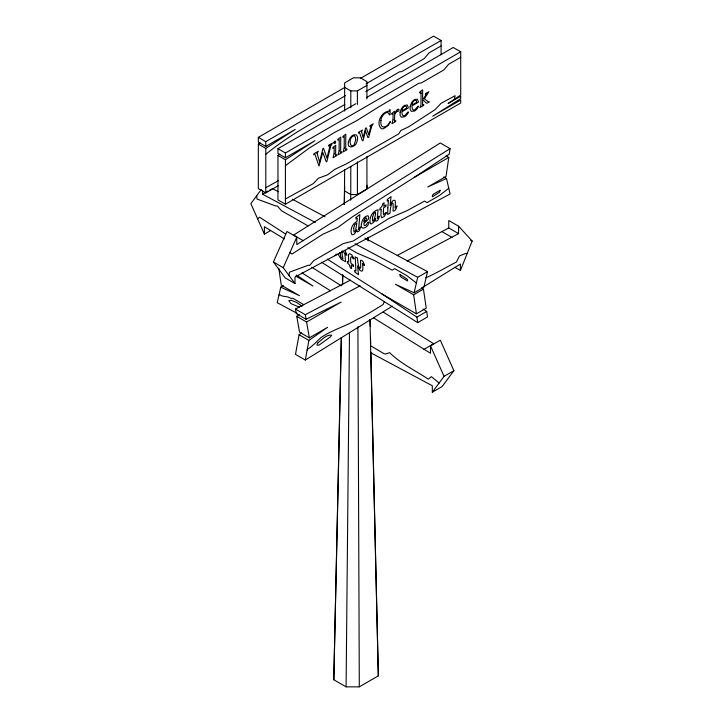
<?xml version="1.0" encoding="UTF-8"?>
<svg xmlns="http://www.w3.org/2000/svg" width="723" height="723" viewBox="0 0 723 723"><rect width="100%" height="100%" fill="white"/><g stroke="black" fill="none" stroke-linecap="round" stroke-linejoin="round"><path stroke-width="1.08" d="M370.872 352.246L378.337 675.86L359.304 686.85L346.091 686.85L349.48 332.291M350.745 200.181L350.8 166.371M341.265 337.786L333.8 679.756L346.091 686.85M342.449 284.726L342.684 274.568M344.247 204.573L344.654 186.507M333.8 679.756L341.392 337.731M342.575 284.672L342.774 275.644M344.356 204.528L344.654 169.58M336.195 254.044L335.77 255.436L334.577 255.608M289.101 275.59L289.39 272.228L307.962 265.359L309.742 265.305L313.782 260.605L343.244 243.597L353.14 241.075L388.938 218.409L406.76 210.8L424.555 201.084L427.067 202.639L439.421 195.508L448.757 188.287M446.118 155.897L448.802 157.442L446.019 176.475L427.79 186.995L446.489 178.491L450.086 193.981L294.975 277.054L294.975 283.533L285.16 277.867L273.411 261.979L286.977 231.487L296.791 237.153L296.791 244.564L450.086 148.649L440.271 142.982L293.574 235.092L303.389 240.759M450.086 148.649L449.281 154.153L414.324 177.343L353.05 216.385L337.695 227.555L322.621 234.369L291.911 254.08L290.004 252.399M301.744 332.869L299.078 334.74L295.481 354.378L305.296 360.045L392.426 306.109M305.296 360.045L308.893 340.406L327.591 327.32L309.363 337.84L299.548 332.173L296.764 316.358L299.638 314.695M454.406 99.277L455.147 95.68L441.102 103.281L435.056 109.661L408.332 126.995L400.894 130.474L398.689 133.909L346.1 164.004L334.839 169.309L327.691 174.767L318.364 178.274L313.285 183.624L285.422 198.988M283.47 285.648L280.795 287.194L277.207 302.675L297.09 313.33M421.536 288.034L423.452 289.137L426.236 308.17L416.421 313.836L413.637 294.803L395.409 284.284L414.107 292.788L417.704 277.298L427.519 271.631L364.88 238.084M427.519 271.631L423.922 287.121L414.107 292.788M455.047 267.402L460.406 270.492L472.155 241.039L458.59 226.209L448.775 220.542L448.775 227.962L458.59 233.628L458.59 226.209M294.975 283.533L283.226 267.655L296.791 237.153M307.094 350.23L307.609 349.227C312.652 346.181 316.701 341.41 321.075 337.469C332.444 329.833 345.874 326.236 357.56 319.177C366.678 315.074 374.65 309.598 383.1 304.555L384.139 302.033M261.292 189.507L250.845 203.633L264.41 234.125L270.655 230.52M370.664 352.734L432.309 385.748L432.309 392.228L444.058 376.349L453.872 370.682L440.307 340.181L430.492 345.847L430.492 353.258L373.411 317.749M453.872 370.682L442.124 386.561L432.309 392.228M257.632 218.879L259.53 217.198L285.54 233.981M278.997 294.93L279.512 294.523C282.657 297.46 287.528 295.58 290.863 298.391L292.978 298.319L303.642 304.618M265.793 154.333C289.941 134.342 317.813 120.009 344.817 104.492M285.422 165.666L308.838 148.351L333.845 132.842L356.828 120.605L378.735 106.877L419.132 83.145L421.292 82.973L443.832 69.932L448.585 64.293L460.714 57.271M278.454 185.585L265.793 192.896L258.337 188.586L258.337 144.094L260.181 142.91M265.793 192.896L265.793 148.405L295.237 129.417L265.793 146.417L258.337 142.115L258.337 137.352L345.007 87.311M366.579 97.524L453.249 47.483L460.714 51.794L460.714 95.047L448.088 103.506L460.714 96.222L460.714 98.671L432.67 116.231L460.714 100.036L460.714 103.028L285.422 204.229L277.966 199.919L277.966 155.427L279.81 154.243M285.422 204.229L285.422 159.738L314.876 140.75L285.422 157.75L277.966 153.448L277.966 148.685L355.87 103.705M422.105 287.727L460.406 264.022L460.406 270.492M365.838 91.586L399.503 71.812L401.663 71.64L424.202 58.599L428.956 52.951L441.084 45.938M360.587 78.319L433.619 36.15L441.084 40.461L441.084 54.821M258.337 137.352L265.793 141.654L345.648 95.553M366.1 83.751L441.084 40.461M344.654 87.366L350.8 90.908L357.406 90.908L366.923 85.413M277.966 148.685L285.422 152.987L460.714 51.794M262.594 190.989L262.594 194.225L267.953 191.134M269.733 190.104L271.523 189.074M344.654 190.98L350.8 194.532L357.406 194.532L366.923 189.037L366.923 156.376M414.324 177.343L448.802 157.442M397.27 255.427L448.775 227.962M407.085 261.093L458.59 233.628M296.764 316.358L306.579 322.024L341.057 302.115L306.1 319.286L296.285 313.619L295.481 309.046L350.366 280.135M413.637 294.803L423.452 289.137M327.266 259.096L381.943 293.936L416.9 317.126L426.715 311.459L427.519 316.963L417.704 322.63L321.491 262.223M423.895 349.453L433.71 343.786L383.226 312.083M265.793 187.655L278.283 180.768M295.481 309.046L305.296 314.713L360.181 285.802M425.865 277.786C436.43 273.204 446.208 267.248 456.439 262.015L459.494 255.978L465.323 253.547L467.203 253.457M299.34 307.158L290.908 303.588L288.775 300.542L291.459 300.334L296.602 302.431L302.087 306.227M280.795 287.194L299.494 295.689L281.265 285.169L278.798 268.251M370.809 345.856L383.823 353.583L385.35 354.044L389.643 352.661C400.813 363.732 415.354 370.519 428.341 379.168L431.405 376.665L439.105 383.036M272.408 188.558L278.373 191.749M292.3 199.205L325.106 216.783M262.594 194.225L315.291 222.449M355.065 243.75L417.704 277.298M443.814 176.945L446.489 178.491M470.375 240.009L472.155 241.039M442.178 231.767L451.992 237.433M258.337 144.094L265.793 148.405M277.966 155.427L285.422 159.738M381.943 293.936L416.421 313.836M273.411 261.979L283.226 267.655M295.725 276.087L312.969 286.037L296.403 275.056M299.078 334.74L308.893 340.406M347.88 247.655L356.556 252.869L374.378 260.479L392.173 270.194L394.686 268.64L407.04 275.77L416.376 283M284.347 238.897L264.41 226.715L264.41 234.125M311.785 267.23L341.31 285.766M301.97 272.896L330.547 290.836M308.061 225.91L281.401 210.673L277.361 205.974L275.58 205.919L257.008 199.051L256.719 195.689M423.036 309.019L426.715 311.459M344.338 250.375L345.702 251.74L346.886 255.138L345.892 254.912L344.772 252.743L345.549 261.663L341.319 259.421L338.039 254.18M430.492 345.847L444.058 376.349M342.268 250.845L342.946 252.716L342.874 251.45M341.717 251.929L342.982 259.105L340.876 257.144L339.946 252.408M305.296 314.713L306.1 319.286M306.579 322.024L309.363 337.84M416.9 317.126L417.704 322.63M366.923 185.224L367.004 188.604M368.152 237.135L368.224 240.515M370.095 319.512L370.257 326.29M370.519 337.569L370.682 344.347M368.061 237.496L368.134 240.876M369.986 319.756L378.337 675.86M357.912 326.642L359.304 686.85M366.923 98.934L366.923 81.6L360.37 77.813L353.439 77.813L344.654 82.892L344.654 111.044M357.406 90.908L357.406 104.428M357.406 161.871L357.406 194.532M350.8 90.908L350.8 107.799M285.422 152.987L285.422 157.75M265.793 141.654L265.793 146.417M421.039 93.52L420.985 105.224L419.946 107.555L423.732 105.368L423.732 104.492L422.548 105.242L422.621 100.804L423.38 100.316L426.615 103.262L429.137 102.25L429.137 101.609L428.206 101.627L424.419 98.906L428.838 91.704L425.458 93.647L425.458 94.505L426.724 93.719L422.621 99.964L422.621 89.824L419.783 92.038L419.783 92.942L421.093 92.092L421.039 93.52M387.826 207.853L387.718 214.487L390.059 213.131C390.022 205.549 394.171 195.599 393.005 211.071L394.36 210.881L395.716 209.571L397.126 205.992L396.132 206.227C393.927 212.273 396.331 201.961 394.894 200.407L393.737 200.262L392.318 201.211L390.077 205.513L391.026 196.62L387.257 199.431L387.185 201.075L388.468 200.271L387.826 207.853M334.107 153.854L333.014 157.75L336.801 155.562L336.801 154.686L335.626 155.418L335.707 145.26L332.86 147.474L332.86 148.378L334.18 147.528L334.107 153.854M339.141 150.953L338.048 154.839L341.834 152.652L341.834 151.776L340.66 152.517L340.741 137.099L337.876 139.331L337.876 140.226L339.195 139.385L339.141 150.953M344.193 148.034L343.1 151.929L346.886 149.742L346.886 148.857L345.711 149.598L345.793 134.18L342.928 136.412L342.928 137.316L344.247 136.466L344.193 148.034M393.032 119.837L391.938 123.723L395.743 121.527L395.743 120.651L394.577 121.392L394.631 114.623L397.27 110.764C397.37 112.689 399.665 110.483 398.942 109.39L398.246 109.11L396.819 110.013L394.613 113.366L394.523 111.297L391.794 113.457L391.794 114.333L393.113 113.511L393.032 119.837M357.533 258.228C357.496 265.811 361.654 275.761 360.488 260.289L361.834 260.479L363.19 261.789L364.6 265.368L363.615 265.133C361.41 259.087 363.805 269.399 362.368 270.953L361.22 271.098L359.792 270.149L357.551 265.847L358.509 274.74L354.74 271.929L354.659 270.285L355.942 271.089L355.192 256.873L357.533 258.228M440.072 190.285L439.602 192.119L432.426 196.792L432.39 195.264L433.755 193.936L440.072 190.285M356.068 217.433L355.996 219.087L357.27 218.283L356.981 221.473C352.354 223.534 349.76 229.76 351.712 234.388A3.154 1.817 -60 0 0 353.113 234.623C356.168 234.306 356.773 226.073 357.144 231.884L359.186 230.935L360.732 227.004L359.729 227.239L358.644 229.39L359.855 214.614L356.068 217.433M375.472 218.644L375.49 220.696L376.222 221.238L377.822 220.172L379.096 217.569L379.403 216.222L378.418 216.448L377.289 218.617L378.066 209.697C372.372 211.08 368.884 217.759 370.284 223.253A3.29 1.898 -60 0 0 371.369 223.913L374.044 221.916L375.472 218.644M383.326 211.405L383.606 214.957L385.702 212.517L386.633 212.661L384.202 216.584L381.627 217.713L380.867 215.246L381.292 209.146L379.828 210.013L379.991 208.378L381.952 206.398L382.901 203.506L384.13 202.802L383.759 206.2L386.046 204.88L385.937 206.398L383.651 207.763L383.326 211.405M353.646 228.396L354.044 232.101L355.644 230.122L356.837 223.082L354.722 224.573L353.646 228.396M372.571 217.216C371.974 227.519 376.186 214.993 375.508 212.255L373.8 213.502L372.571 217.216M348.441 254.758L348.766 262.214L347.302 261.346L347.465 262.982L349.426 264.961L350.375 267.853L351.604 268.558L351.242 265.16L353.529 266.48L353.42 264.961L351.125 263.597C350.122 260.913 350.339 252.887 353.176 258.843L354.116 258.698L351.676 254.776L349.516 253.601L348.441 254.758M380.976 120.533C380.678 122.811 380.587 126.254 383.289 127.094L385.793 126.507A7.709 4.446 -60 0 0 389.236 123.091L390.086 121.563L390.565 121.735L388.097 125.603L383.579 128.64A8.396 4.844 -60 0 1 381.364 128.622C375.373 123.606 381.663 111.053 389.191 111.27L389.101 110.167L390.104 109.58L390.104 114.559L389.435 114.948C387.853 108.36 380.425 116.737 380.976 120.533M361.464 223.787C359.575 231.685 368.983 227.275 368.893 222.178L367.871 222.205L366.127 225.133L364.32 225.621L363.841 223.579L367.935 219.656A2.847 1.645 -60 0 0 368.712 217.316L367.962 215.743C364.049 215.987 362.087 220.416 361.464 223.787M355.725 139.638L354.261 144.645L353.086 145.639L351.468 145.847C348.911 143.037 350.031 136.439 354.153 135.68L355.327 136.972L355.725 139.638M348.432 142.151C346.525 150.059 356.584 146.868 356.99 141.292A7.736 4.465 -60 0 0 357.46 136.566L356.258 134.83C352.083 133.665 349.137 138.644 348.432 142.151M400.09 112.228L400.09 115.273L401.238 117.162L404.473 116.837A7.302 4.211 -60 0 0 407.691 113.61L408.504 112.065L408.061 111.893L404.925 115.481L403.542 115.915L402.259 114.794L401.852 111.803L408.396 107.899L407.302 104.998L404.627 105.341A6.254 3.615 -60 0 0 401.247 109.01L400.09 112.228M410.158 106.417L410.158 109.462L411.306 111.351L414.541 111.017A7.302 4.211 -60 0 0 417.758 107.799L418.572 106.254L418.129 106.082L414.984 109.67L413.61 110.104L412.327 108.983L411.92 105.992L418.463 102.088L417.37 99.187L414.686 99.53A6.254 3.615 -60 0 0 411.315 103.199L410.158 106.417M361.545 131.758L363.172 137.659L365.513 128.26L366.272 127.826L368.739 134.586L371.08 125.856L370.004 126.543L370.004 125.666L373.24 123.805L371.73 126.109L368.685 137.216L367.944 137.641L365.513 130.944L363.1 140.443L362.395 140.849L359.476 132.562L358.491 133.195L358.491 132.318L362.431 130.041L361.545 131.758M333.936 142.404L333.936 143.371C336.71 144.799 335.68 138.247 333.936 142.404M364.103 220.759L363.904 222.169C364.979 221.699 367.98 217.957 365.766 217.75A1.898 1.094 -60 0 0 364.717 218.906L364.103 220.759M317.045 153.276L319.638 162.106L322.91 148.531L323.506 148.188L326.941 158.147L330.185 145.251L328.703 146.173L328.703 145.224L332.472 143.046L330.836 145.883L326.823 161.536L326.272 161.853L322.792 152.39L318.988 166.055L314.885 154.098L313.845 154.749L313.845 153.8L318.355 151.197L317.045 153.276M402.241 109.309L401.916 110.872L406.651 108.134C406.904 103.958 402.386 106.896 402.241 109.309M412.309 103.497L411.974 105.061L416.71 102.323C416.972 98.147 412.453 101.084 412.309 103.497M400.045 274.487L400.009 276.014L401.373 277.343L407.691 280.994L407.221 279.168L400.045 274.487M318.102 342.639L316.873 344.546L317.216 345.178L319.006 345.124L330.221 337.017L331.74 335.165C326.444 334.324 321.988 339.756 318.102 342.639"/></g></svg>
